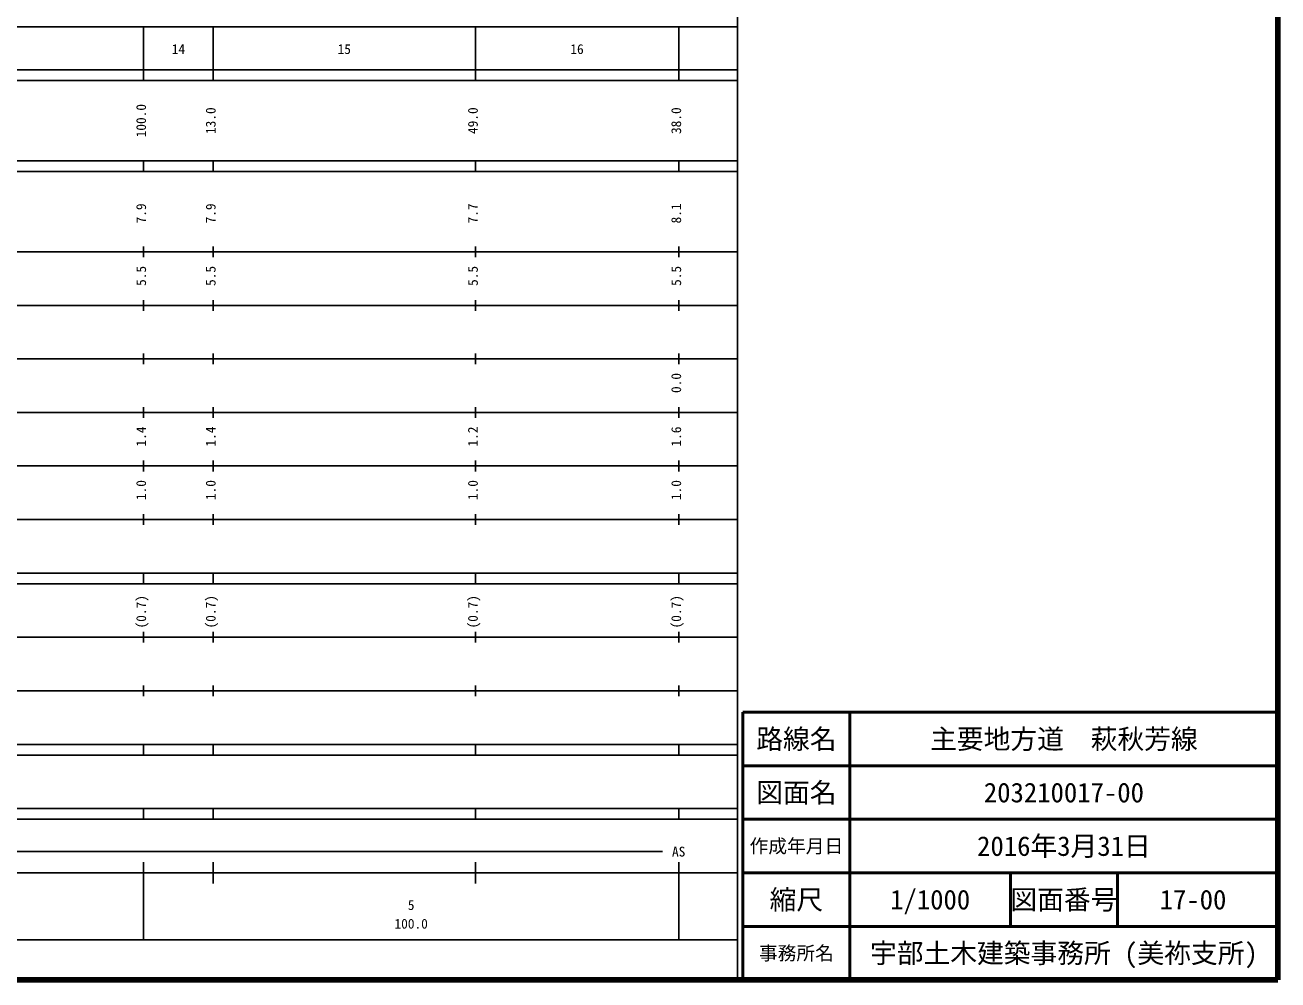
# Model space of a CAD drawing. Units: millimetres on the paper, enlarged 1000 times. Extents: x 40000 to 680000, y 20000 to 380000.
# Drawn here: x 445840 to 680000, y 20000 to 198357 of the extents above; entities that cross this region are included whole.
import ezdxf
from ezdxf.enums import TextEntityAlignment as Align

# ---------------------------------------------------------------- set-up
doc = ezdxf.new("R2010")
doc.units = ezdxf.units.MM
doc.header["$LTSCALE"] = 1000
for name, color, linetype, lineweight in [('M-TTL', 2, 'Continuous', 140), ('M-TTL-BAND', 7, 'Continuous', 25), ('M-TTL-FRAM', 2, 'Continuous', 50), ('M-TTL-LINE', 7, 'Continuous', 50)]:
    doc.layers.add(name, color=color, linetype=linetype, lineweight=lineweight)
doc.layers.add('M-TTL-TXT', color=7, linetype='Continuous')
doc.styles.add('ＭＳ ゴシック', font='')
doc.styles.get('ＭＳ ゴシック').set_extended_font_data('MS Gothic')

msp = doc.modelspace()

# ---------------------------------------------------------------- linework, layer by layer
at = {"layer": 'M-TTL'}
for p, q in [((680000, 20000), (680000, 380000)), ((40000, 20000), (680000, 20000))]:
    msp.add_line(p, q, dxfattribs=at)
at = {"layer": 'M-TTL-BAND'}
for p, q in [((579000, 20000), (579000, 370000)), ((68000, 198000), (579000, 198000)), ((468000, 188000), (468000, 198000)), ((481000, 188000), (481000, 198000)), ((530000, 188000), (530000, 198000)), ((568000, 188000), (568000, 198000)), ((40000, 190000), (579000, 190000)), ((40000, 188000), (579000, 188000)), ((40000, 173000), (579000, 173000)), ((40000, 171000), (579000, 171000)), ((468000, 171000), (468000, 173000)), ((481000, 171000), (481000, 173000)), ((530000, 171000), (530000, 173000)), ((568000, 171000), (568000, 173000)), ((468000, 155000), (468000, 157000)), ((481000, 155000), (481000, 157000)), ((530000, 155000), (530000, 157000)), ((568000, 155000), (568000, 157000)), ((40000, 156000), (579000, 156000)), ((46000, 146000), (579000, 146000)), ((468000, 145000), (468000, 147000)), ((481000, 145000), (481000, 147000)), ((530000, 145000), (530000, 147000)), ((568000, 145000), (568000, 147000)), ((52000, 136000), (579000, 136000)), ((468000, 135000), (468000, 137000)), ((481000, 135000), (481000, 137000)), ((530000, 135000), (530000, 137000)), ((568000, 135000), (568000, 137000)), ((468000, 125000), (468000, 127000)), ((481000, 125000), (481000, 127000)), ((530000, 125000), (530000, 127000)), ((568000, 125000), (568000, 127000)), ((46000, 126000), (579000, 126000)), ((52000, 116000), (579000, 116000)), ((468000, 115000), (468000, 117000)), ((481000, 115000), (481000, 117000)), ((530000, 115000), (530000, 117000)), ((568000, 115000), (568000, 117000)), ((46000, 106000), (579000, 106000)), ((468000, 105000), (468000, 107000)), ((481000, 105000), (481000, 107000)), ((530000, 105000), (530000, 107000)), ((568000, 105000), (568000, 107000)), ((40000, 96000), (579000, 96000)), ((40000, 94000), (579000, 94000)), ((468000, 94000), (468000, 96000)), ((481000, 94000), (481000, 96000)), ((530000, 94000), (530000, 96000)), ((568000, 94000), (568000, 96000)), ((468000, 83000), (468000, 85000)), ((481000, 83000), (481000, 85000)), ((530000, 83000), (530000, 85000)), ((568000, 83000), (568000, 85000)), ((49000, 84000), (579000, 84000)), ((468000, 73000), (468000, 75000)), ((481000, 73000), (481000, 75000)), ((530000, 73000), (530000, 75000)), ((568000, 73000), (568000, 75000)), ((40000, 74000), (579000, 74000)), ((40000, 64000), (579000, 64000)), ((468000, 62000), (468000, 64000)), ((481000, 62000), (481000, 64000)), ((530000, 62000), (530000, 64000)), ((568000, 62000), (568000, 64000)), ((40000, 62000), (579000, 62000)), ((40000, 52000), (579000, 52000)), ((468000, 50000), (468000, 52000)), ((481000, 50000), (481000, 52000)), ((530000, 50000), (530000, 52000)), ((568000, 50000), (568000, 52000)), ((40000, 50000), (579000, 50000)), ((71000, 44000), (565000, 44000)), ((40000, 40000), (579000, 40000)), ((468000, 27500), (468000, 42000)), ((481000, 38000), (481000, 42000)), ((530000, 38000), (530000, 42000)), ((568000, 27500), (568000, 42000)), ((68000, 27500), (579000, 27500))]:
    msp.add_line(p, q, dxfattribs=at)
at = {"layer": 'M-TTL-FRAM'}
for p, q in [((680000, 70000), (580000, 70000)), ((580000, 70000), (580000, 20000))]:
    msp.add_line(p, q, dxfattribs=at)
at = {"layer": 'M-TTL-LINE'}
for p, q in [((600000, 70000), (600000, 20000)), ((680000, 60000), (580000, 60000)), ((680000, 50000), (580000, 50000)), ((680000, 40000), (580000, 40000)), ((630000, 40000), (630000, 30000)), ((650000, 40000), (650000, 30000)), ((680000, 30000), (580000, 30000))]:
    msp.add_line(p, q, dxfattribs=at)

# ---------------------------------------------------------------- texts
at = {"layer": 'M-TTL-BAND', "style": 'ＭＳ ゴシック'}
for s, p in [('14', (474500, 192405)), ('15', (505500, 192405)), ('16', (549000, 192405)), ('AS', (568000, 42500)), ('5', (518000, 32523)), ('100.0', (518000, 29033))]:
    msp.add_text(s, height=1833, dxfattribs=at).set_placement(p, align=Align.BOTTOM_CENTER)
for s, p in [('100.0', (469000, 180500)), ('13.0', (482000, 180500)), ('49.0', (531000, 180500)), ('38.0', (569000, 180500)), ('7.9', (469000, 163174)), ('7.9', (482000, 163174)), ('7.7', (531000, 163174)), ('8.1', (569000, 163174)), ('5.5', (469000, 151500)), ('5.5', (482000, 151500)), ('5.5', (531000, 151500)), ('5.5', (569000, 151500)), ('0.0', (569000, 131500)), ('1.4', (469000, 121500)), ('1.4', (482000, 121500)), ('1.2', (531000, 121500)), ('1.6', (569000, 121500)), ('1.0', (469000, 111500)), ('1.0', (482000, 111500)), ('1.0', (531000, 111500)), ('1.0', (569000, 111500)), ('(0.7)', (469000, 88764)), ('(0.7)', (482000, 88764)), ('(0.7)', (531000, 88764)), ('(0.7)', (569000, 88764))]:
    msp.add_text(s, height=1833, rotation=90, dxfattribs=at).set_placement(p, align=Align.BOTTOM_CENTER)
at = {"layer": 'M-TTL-TXT', "style": 'ＭＳ ゴシック'}
for s, height, p in [('路線名', 3666, (590000, 65000)), ('路線名', 3666, (590000, 65000)), ('主要地方道\u3000萩秋芳線', 3666, (640000, 65000)), ('図面名', 3666, (590000, 55000)), ('図面名', 3666, (590000, 55000)), ('203210017-00', 3666, (640000, 55000)), ('2016年3月31日', 3666, (640000, 45000)), ('作成年月日', 2566, (590000, 45000)), ('作成年月日', 2566, (590000, 45000)), ('縮尺', 3666, (590000, 35000)), ('縮尺', 3666, (590000, 35000)), ('1/1000', 3666, (615000, 35000)), ('図面番号', 3666, (640000, 35000)), ('図面番号', 3666, (640000, 35000)), ('17-00', 3666, (664125, 35000)), ('事務所名', 2566, (590000, 25000)), ('事務所名', 2566, (590000, 25000)), ('宇部土木建築事務所 (美祢支所)', 3666, (640000, 25000))]:
    msp.add_text(s, height=height, dxfattribs=at).set_placement(p, align=Align.MIDDLE_CENTER)

doc.saveas('drawing.dxf')
